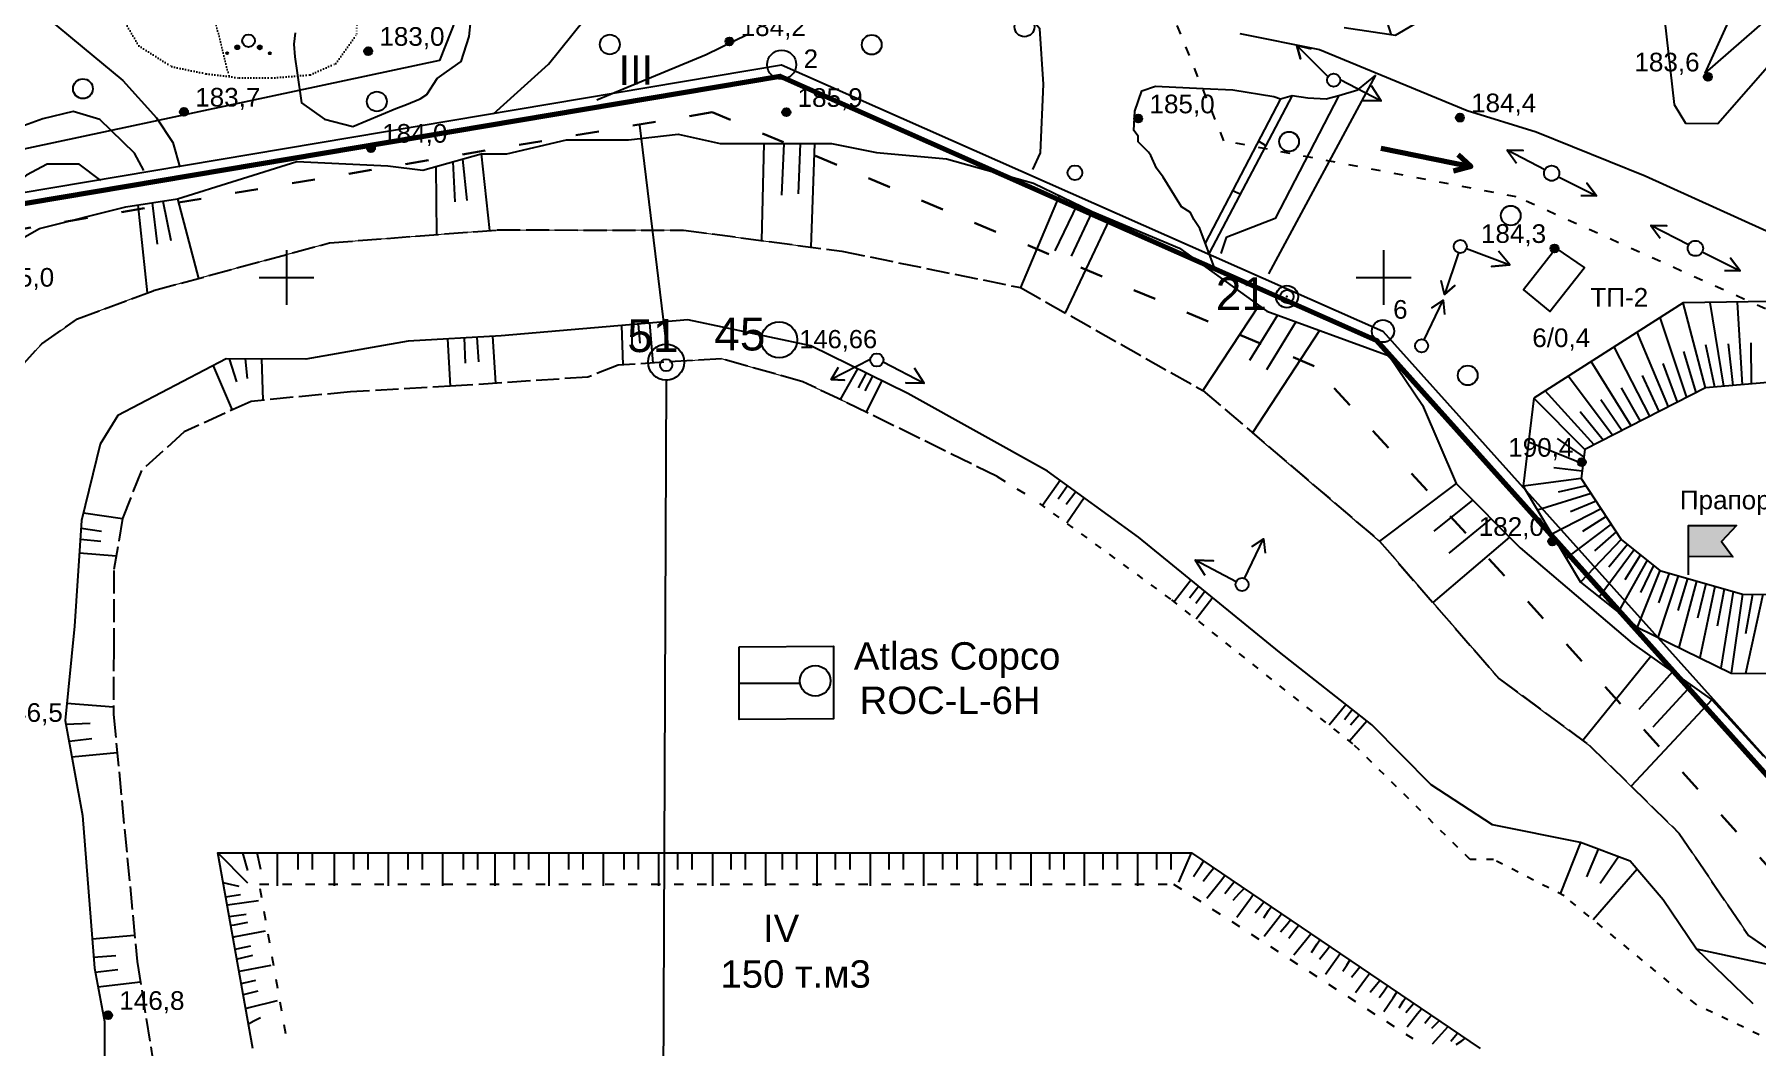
# Model space of a CAD drawing. Header units: millimetres. Extents: x 6243 to 9314, y 4730 to 7085.
# Drawn here: x 6954 to 7268, y 6059.7 to 6244.3 of the extents above; entities that cross this region are included whole.
import ezdxf

# ---------------------------------------------------------------- set-up
doc = ezdxf.new("R2010")
doc.units = ezdxf.units.MM
doc.header["$LTSCALE"] = 0.7
for name, pattern in [('ACAD_ISO02W100', [15, 12, -3]), ('ACAD_ISO03W100', [30, 12, -18]), ('ACAD_ISO07W100', [3, 0, -3])]:
    doc.linetypes.add(name, pattern=pattern)
for name, color, linetype in [('відм', 14, 'Continuous'), ('горизонталі', 22, 'Continuous'), ('горный отвод', 7, 'Continuous'), ('дерево', 7, 'Continuous'), ('кущ', 7, 'Continuous'), ('Откос', 7, 'Continuous'), ('свердловини', 7, 'Continuous'), ('чорн', 255, 'Continuous')]:
    doc.layers.add(name, color=color, linetype=linetype)
doc.styles.get("Standard").update_dxf_attribs({"font": 'arial.ttf'})

# ---------------------------------------------------------------- blocks, each defined once
blk = doc.blocks.new('2')
at = {"layer": 'чорн', "color": 7, "ltscale": 0.2, "transparency": 33554687}
for points in [[(5384.23, 2474.06), (5382.07, 2477.27), (5383.33, 2476.55), (5382.07, 2477.27), (5382.25, 2475.85)], [(5385.02, 2472.91), (5387.23, 2469.73), (5387.02, 2471.17), (5387.23, 2469.73), (5385.97, 2470.41)]]:
    blk.add_lwpolyline(points, dxfattribs=at)
blk.add_circle((5384.63, 2473.49), 0.697, dxfattribs=at)

msp = doc.modelspace()

# ---------------------------------------------------------------- hatches: boundary and pattern name
at = {"layer": 'відм', "ltscale": 0.2}
h = msp.add_hatch(color=32, dxfattribs=at)
h.dxf.hatch_style = 1
h.paths.add_polyline_path([(7015.61, 6241.27, 1), (7014.15, 6241.27, 1)])
h = msp.add_hatch(color=32, dxfattribs=at)
h.dxf.hatch_style = 1
h.paths.add_polyline_path([(7081.47, 6243.05, 1), (7080.01, 6243.05, 1)])
h = msp.add_hatch(color=32, dxfattribs=at)
h.dxf.hatch_style = 1
h.paths.add_polyline_path([(7259.85, 6236.59, 1), (7258.38, 6236.59, 1)])
h = msp.add_hatch(color=32, dxfattribs=at)
h.dxf.hatch_style = 1
h.paths.add_polyline_path([(6982.04, 6230.19, 1), (6980.57, 6230.19, 1)])
h = msp.add_hatch(color=32, dxfattribs=at)
h.dxf.hatch_style = 1
h.paths.add_polyline_path([(7091.84, 6230.13, 1), (7090.38, 6230.13, 1)])
h = msp.add_hatch(color=32, dxfattribs=at)
h.dxf.hatch_style = 1
h.paths.add_polyline_path([(7156, 6228.97, 1), (7154.53, 6228.97, 1)])
h = msp.add_hatch(color=32, dxfattribs=at)
h.dxf.hatch_style = 1
h.paths.add_polyline_path([(7214.62, 6229.15, 1), (7213.16, 6229.15, 1)])
h = msp.add_hatch(color=32, dxfattribs=at)
h.dxf.hatch_style = 1
h.paths.add_polyline_path([(7016.12, 6223.6, 1), (7014.66, 6223.6, 1)])
h = msp.add_hatch(color=256, dxfattribs=at)
h.dxf.hatch_style = 1
h.paths.add_polyline_path([(7231.87, 6205.3, 1), (7230.41, 6205.3, 1)])
h = msp.add_hatch(color=256, dxfattribs=at)
h.dxf.hatch_style = 1
h.paths.add_polyline_path([(7236.84, 6166.31, 1), (7235.37, 6166.31, 1)])
h = msp.add_hatch(color=256, dxfattribs=at)
h.dxf.hatch_style = 1
h.paths.add_polyline_path([(7231.47, 6151.87, 1), (7230, 6151.88, 1)])
h = msp.add_hatch(color=0, dxfattribs=at)
h.dxf.hatch_style = 1
h.paths.add_polyline_path([(6968.2, 6065.45, 1), (6966.74, 6065.45, 1)])
at = {"layer": 'кущ', "ltscale": 0.2}
h = msp.add_hatch(color=256, dxfattribs=at)
h.dxf.hatch_style = 1
h.paths.add_polyline_path([(6991.33, 6242.15), (6990.7, 6241.79, -0.133506), (6990.65, 6241.97, -0.764437)])
h.paths.add_polyline_path([(6991.33, 6242.15, -0.133506), (6991.38, 6241.97, -0.764437), (6990.7, 6241.79)])
h.paths.add_polyline_path([(6989.01, 6240.8, -0.133506), (6988.99, 6240.89, -0.764437), (6989.33, 6240.98)])
h.paths.add_polyline_path([(6989.01, 6240.8), (6989.33, 6240.98, -0.133506), (6989.35, 6240.89, -0.764437)])
h = msp.add_hatch(color=256, dxfattribs=at)
h.dxf.hatch_style = 1
h.paths.add_polyline_path([(6994.81, 6242.15), (6995.43, 6241.78, 0.133506), (6995.48, 6241.96, 0.764437)])
h.paths.add_polyline_path([(6994.81, 6242.15, 0.133506), (6994.76, 6241.96, 0.764437), (6995.43, 6241.78)])
h.paths.add_polyline_path([(6997.12, 6240.79, 0.133506), (6997.14, 6240.88, 0.764437), (6996.81, 6240.97)])
h.paths.add_polyline_path([(6997.12, 6240.79), (6996.81, 6240.97, 0.133506), (6996.78, 6240.88, 0.764437)])
at = {"layer": 'чорн', "ltscale": 0.2}
h = msp.add_hatch(color=1, dxfattribs=at)
h.dxf.hatch_style = 1
h.paths.add_polyline_path([(7255.58, 6149.14), (7263.66, 6149.08), (7261.57, 6151.86), (7264.31, 6154.74), (7255.58, 6154.76)])
h.paths.add_polyline_path([(7309.27, 6137.49, 1), (7303.7, 6137.49, 1)])

# ---------------------------------------------------------------- linework, layer by layer
at = {"layer": 'відм', "color": 32, "ltscale": 0.2}
for centre in [(7014.88, 6241.27), (7080.74, 6243.05), (7259.11, 6236.59), (6981.3, 6230.19), (7091.11, 6230.13), (7155.26, 6228.97), (7213.89, 6229.15), (7015.39, 6223.6)]:
    msp.add_circle(centre, 0.733, dxfattribs=at)
at = {"layer": 'відм', "color": 7, "ltscale": 0.2}
for centre in [(7231.14, 6205.3), (7236.1, 6166.31), (7230.73, 6151.87)]:
    msp.add_circle(centre, 0.733, dxfattribs=at)
at = {"layer": 'відм', "color": 0, "ltscale": 0.2}
msp.add_circle((6967.47, 6065.45), 0.733, dxfattribs=at)
at = {"layer": 'горизонталі', "color": 32}
for points in [[(7136.04, 6219.69), (7137.46, 6222.75), (7137.98, 6235.27), (7137.29, 6245.33), (7130.25, 6253.4), (7125.18, 6256.59), (7120.39, 6257.48), (7114.47, 6259.66), (7110.52, 6260.43), (7102.37, 6265.82), (7100.47, 6270.57)], [(7135.14, 6270.49), (7141.42, 6270.18), (7143.71, 6270.18), (7145.16, 6269.76), (7151.8, 6268.92), (7154.08, 6268.92), (7154.7, 6268.09), (7157.81, 6268.29), (7160.51, 6267.46), (7165.49, 6267.25), (7176.9, 6264.33), (7183.95, 6260.58), (7187.68, 6259.75), (7191.2, 6257.46), (7195.35, 6255.59), (7199.21, 6251.01), (7201.35, 6244.22)], [(6951.19, 6249.45), (6956.02, 6247.67), (6962.76, 6242.07), (6970.16, 6235.93), (6976.3, 6229.13), (6979.26, 6224.59), (6980.55, 6220.14)], [(7001.55, 6244.62), (7001.34, 6242.54), (7001.54, 6240.26), (7001.96, 6237.35), (7002.73, 6231.85), (7006.91, 6228.89), (7012.1, 6227.56), (7019.93, 6230.84), (7021.87, 6231.52), (7024.36, 6232.55), (7025.6, 6233.38), (7027.47, 6236.29), (7029.14, 6237.53), (7031.84, 6239.39), (7033.29, 6243.96), (7033.92, 6249.76)], [(7037.75, 6229.85), (7047.74, 6238.88), (7054.28, 6247.01)], [(7084.11, 6244.33), (7076.48, 6240.59), (7056.59, 6232.36)], [(7169.35, 6201.26), (7166.46, 6208.94), (7165.42, 6210.6), (7164.8, 6211.85), (7163.14, 6212.89), (7159.83, 6218.29), (7158.59, 6219.95), (7157.55, 6222.23), (7157.14, 6222.85), (7155.27, 6224.72), (7155.27, 6225.76), (7154.44, 6226.8), (7154.66, 6230.33), (7155.9, 6234.06), (7158.4, 6234.89), (7167.11, 6234.46), (7172.5, 6234.25), (7179.97, 6232.99), (7181.22, 6232.58), (7183.29, 6233.2), (7186.2, 6232.78), (7189.52, 6232.57), (7191.8, 6233.19), (7195.29, 6234.22), (7198.54, 6236.89)], [(6974, 6219.53), (6972.31, 6222.65), (6965.97, 6228.8), (6961.08, 6230.26), (6955.56, 6228.91), (6946.16, 6225.53)]]:
    msp.add_lwpolyline(points, dxfattribs=at)
at = {"layer": 'горизонталі', "color": 22}
msp.add_lwpolyline([(6966.16, 6217.7), (6962.19, 6220.66), (6956.34, 6220.67), (6952.59, 6218.64), (6950.65, 6217.22), (6949.3, 6215.18), (6942.96, 6209.53), (6938.22, 6207.41), (6931.93, 6201.94), (6926.65, 6197.33), (6922.77, 6193.63), (6915.37, 6186.62), (6912.67, 6183.72), (6911.43, 6182.68), (6909.56, 6181.23), (6908.73, 6179.99), (6907.27, 6178.12), (6905.61, 6176.05)], dxfattribs=at)
at = {"layer": 'горизонталі', "color": 7, "ltscale": 0.2}
msp.add_circle((6962.89, 6234.42), 1.8, dxfattribs=at)
at = {"layer": 'горный отвод', "color": 7, "ltscale": 0.2}
msp.add_lwpolyline([(7101.75, 5118.13), (6763.7, 5216.95), (6669.54, 5363.81), (6703.57, 5437.88), (6904.12, 5595.57), (6921.23, 6210.33), (7090.25, 6238.81), (7199.86, 6190.22), (7293.11, 6086.23), (7361.1, 6123.46), (7378.12, 6087.96), (7340.09, 6060.82), (7338.46, 5566.72), (7475, 5378.32), (7101.75, 5118.13)], dxfattribs=at)
at = {"layer": 'горный отвод', "color": 1, "lineweight": 200, "ltscale": 0.2}
msp.add_lwpolyline([(7101.39, 5120.34), (6764.99, 5218.68), (6671.84, 5363.97), (6705.21, 5436.59), (6906.11, 5594.56), (6923.21, 6208.61), (7089.99, 6236.71), (7198.64, 6188.54), (7292.67, 6083.68), (7360.2, 6120.66), (7375.56, 6088.62), (7338.07, 6061.87), (7336.43, 5566.06), (7472.15, 5378.8)], close=True, dxfattribs=at)
at = {"layer": 'горный отвод', "color": 7, "ltscale": 0.2}
for centre, radius in [((7090.25, 6238.81), 2.65), ((7069.21, 6184), 1.11)]:
    msp.add_circle(centre, radius, dxfattribs=at)
at = {"layer": 'дерево', "color": 7, "ltscale": 0.2}
for centre, radius in [((7134.52, 6245.7), 1.8), ((7058.93, 6242.49), 1.8), ((7106.68, 6242.45), 1.8), ((7016.46, 6232.09), 1.8), ((7182.76, 6224.78), 1.8), ((7143.72, 6219.1), 1.34), ((7223.17, 6211.28), 1.8), ((7215.32, 6182.15), 1.8)]:
    msp.add_circle(centre, radius, dxfattribs=at)
at = {"layer": 'кущ', "color": 7, "ltscale": 0.2}
for centre, radius in [((6993.07, 6243.17), 1.15), ((6989.17, 6240.89), 0.181), ((6991.02, 6241.97), 0.362), ((6995.12, 6241.96), 0.362), ((6996.96, 6240.88), 0.181)]:
    msp.add_circle(centre, radius, dxfattribs=at)
at = {"layer": 'Откос', "color": 7, "ltscale": 0.5}
for p, q in [((7258.66, 6179.87), (7254.62, 6195.35)), ((7258.66, 6179.87), (7254.62, 6195.35)), ((7262.03, 6180.16), (7259.54, 6195.43)), ((7265.4, 6180.45), (7264.47, 6195.51)), ((7255.27, 6178.14), (7250.42, 6192.68)), ((7251.89, 6176.41), (7246.23, 6190)), ((7260.34, 6180.02), (7258.71, 6187.7)), ((7263.71, 6180.31), (7262.86, 6187.89)), ((7267.08, 6180.59), (7267.01, 6188.08)), ((7245.12, 6172.95), (7237.85, 6184.65)), ((7248.5, 6174.68), (7242.04, 6187.33)), ((7256.97, 6179.01), (7254.74, 6186.51)), ((7241.73, 6171.22), (7233.65, 6181.98)), ((7250.2, 6175.55), (7247.17, 6182.1)), ((7253.58, 6177.28), (7250.95, 6184.31)), ((7238.35, 6169.49), (7229.46, 6179.3)), ((7246.81, 6173.81), (7243.38, 6179.9)), ((7236.66, 6168.62), (7227.36, 6177.96)), ((7240.04, 6170.35), (7235.8, 6175.5)), ((7243.43, 6172.08), (7239.59, 6177.7)), ((7236.66, 6168.62), (7232.01, 6173.29)), ((7236.33, 6165.99), (7226.39, 6169.95)), ((7236.49, 6167.3), (7231.69, 6170.63)), ((7236.01, 6163.36), (7225.41, 6161.94)), ((7236.01, 6163.36), (7225.41, 6161.94)), ((7236.17, 6164.67), (7231.04, 6165.31)), ((7237.83, 6160.58), (7228.02, 6157.56)), ((7236.92, 6161.97), (7231.82, 6160.86)), ((7239.65, 6157.8), (7230.63, 6153.18)), ((7238.74, 6159.19), (7234.03, 6157.28)), ((7240.56, 6156.41), (7236.25, 6153.7)), ((7241.47, 6155.02), (7233.24, 6148.81)), ((7242.38, 6153.63), (7238.46, 6150.13)), ((7243.29, 6152.24), (7235.85, 6144.43)), ((7243.29, 6152.24), (7235.85, 6144.43)), ((7245.65, 6150.34), (7239.3, 6141.7)), ((7244.47, 6151.29), (7241.02, 6147.18)), ((7248.01, 6148.44), (7242.75, 6138.98)), ((7246.83, 6149.39), (7243.93, 6144.87)), ((7249.19, 6147.49), (7246.83, 6142.55)), ((7250.37, 6146.54), (7246.2, 6136.25)), ((7250.37, 6146.54), (7246.2, 6136.25)), ((7253.7, 6145.58), (7250, 6134.37)), ((7252.04, 6146.06), (7250.07, 6140.69)), ((7255.37, 6145.1), (7253.64, 6139.27)), ((7257.04, 6144.62), (7253.81, 6132.5)), ((7258.71, 6144.14), (7257.21, 6137.85)), ((7260.38, 6143.66), (7257.62, 6130.62)), ((7262.04, 6143.18), (7260.79, 6136.43)), ((7263.71, 6142.7), (7261.43, 6128.75)), ((7265.38, 6142.22), (7263.34, 6127.81)), ((7265.38, 6142.22), (7264.36, 6135.01)), ((7267.25, 6142.21), (7265.96, 6135.01)), ((7269.13, 6142.21), (7265.98, 6127.8))]:
    msp.add_line(p, q, dxfattribs=at)
at = {"layer": 'свердловини', "color": 5, "linetype": 'ACAD_ISO03W100', "lineweight": 30, "ltscale": 0.5}
for p, q in [((7077.61, 6230.14), (6922.38, 6203.86)), ((7187.35, 6183.83), (7077.61, 6230.14))]:
    msp.add_line(p, q, dxfattribs=at)
at = {"layer": 'свердловини', "color": 7, "ltscale": 0.5}
for p, q in [((7064.36, 6227.79), (7069.2, 6187.85)), ((7069.19, 6181.27), (7067.7, 5814.36))]:
    msp.add_line(p, q, dxfattribs=at)
at = {"layer": 'свердловини', "color": 5, "linetype": 'ACAD_ISO03W100', "lineweight": 30, "ltscale": 0.5}
msp.add_lwpolyline([(7327.8, 6028.9), (7187.35, 6183.83)], dxfattribs=at)
at = {"layer": 'свердловини', "color": 7}
for centre, radius in [((7182.37, 6196.51), 2.02), ((7089.79, 6188.63), 3.29), ((7069.19, 6184.56), 3.29)]:
    msp.add_circle(centre, radius, dxfattribs=at)
at = {"layer": 'чорн', "color": 7, "ltscale": 0.5}
for p, q in [((7258.6, 6237.23), (7266.22, 6254.04)), ((7258.6, 6237.23), (7275.39, 6251.94)), ((7254.62, 6195.35), (7227.36, 6177.96)), ((7274.32, 6195.68), (7254.62, 6195.35)), ((7258.66, 6179.87), (7236.66, 6168.62)), ((7272.13, 6181.03), (7258.66, 6179.87)), ((7227.36, 6177.96), (7225.41, 6161.94)), ((7236.66, 6168.62), (7236.01, 6163.36)), ((7236.01, 6163.36), (7243.29, 6152.24)), ((7225.41, 6161.94), (7235.85, 6144.43)), ((7243.29, 6152.24), (7250.37, 6146.54)), ((7235.85, 6144.43), (7246.2, 6136.25)), ((7250.37, 6146.54), (7265.38, 6142.22)), ((7265.38, 6142.22), (7284.12, 6142.19)), ((7246.2, 6136.25), (7263.34, 6127.81)), ((7263.34, 6127.81), (7276.53, 6127.79))]:
    msp.add_line(p, q, dxfattribs=at)
at = {"layer": 'чорн', "color": 1, "lineweight": 0, "ltscale": 0.2}
for p, q in [((7089.99, 6236.71), (6923.21, 6208.61)), ((7198.64, 6188.54), (7089.99, 6236.71)), ((7292.67, 6083.68), (7198.64, 6188.54)), ((7082.48, 6132.64), (7099.69, 6132.75)), ((7082.48, 6119.38), (7082.48, 6132.64)), ((7099.69, 6132.75), (7099.69, 6119.49)), ((7099.69, 6119.49), (7082.48, 6119.38))]:
    msp.add_line(p, q, dxfattribs=at)
at = {"layer": 'чорн', "color": 7, "lineweight": 0, "ltscale": 0.2}
for p, q in [((7095.59, 6205.55), (7096.2, 6222.3)), ((7007.83, 6206.32), (7038.41, 6208.67)), ((7038.41, 6208.67), (7072.39, 6208.63)), ((7072.39, 6208.63), (7095.59, 6205.55)), ((6975.73, 6197.6), (7007.83, 6206.32)), ((6961.9, 6192.46), (6975.73, 6197.6)), ((6955.39, 6187.92), (6961.9, 6192.46)), ((6951.48, 6183.62), (6955.39, 6187.92)), ((7079.27, 6185.16), (7072.48, 6184.75)), ((7094.13, 6180.99), (7079.27, 6185.16)), ((7184.74, 6184.93), (7176.09, 6171.66)), ((7069.19, 6181.27), (7068.13, 5921.73)), ((7105.63, 6175.47), (7094.13, 6180.99)), ((7108.52, 6181.17), (7105.63, 6175.47)), ((7113.23, 6178.85), (7108.52, 6181.17)), ((7138.69, 6164.65), (7113.23, 6178.85)), ((7176.09, 6171.66), (7199.26, 6151.89)), ((7155.29, 6152.65), (7138.69, 6164.65)), ((7181, 6131.69), (7155.29, 6152.65)), ((7199.26, 6151.89), (7221, 6126.86)), ((7197.83, 6118.4), (7181, 6131.69)), ((7221, 6126.86), (7237.51, 6114.67)), ((7208.66, 6107.49), (7197.83, 6118.4)), ((7237.51, 6114.67), (7253.89, 6098.62)), ((7219.81, 6100.2), (7208.66, 6107.49)), ((7235.88, 6096.97), (7219.81, 6100.2)), ((7244.92, 6093.53), (7235.88, 6096.97)), ((7253.89, 6098.62), (7266.51, 6080)), ((7250.97, 6086.5), (7244.92, 6093.53)), ((7257.03, 6077.5), (7250.97, 6086.5)), ((7266.51, 6080), (7277.66, 6072.25)), ((7275.96, 6073.43), (7257.03, 6077.5))]:
    msp.add_line(p, q, dxfattribs=at)
at = {"layer": 'чорн', "color": 7, "ltscale": 0.2, "transparency": 33554687}
for p, q in [((6999.99, 6204.99), (6999.99, 6194.99)), ((7199.99, 6204.99), (7199.99, 6194.99)), ((6994.99, 6199.99), (7004.99, 6199.99)), ((7194.99, 6199.99), (7204.99, 6199.99))]:
    msp.add_line(p, q, dxfattribs=at)
at = {"layer": 'чорн', "ltscale": 0.2, "transparency": 33554687}
for p, q in [((6994.99, 6199.99), (6994.99, 6199.99)), ((6994.99, 6199.99), (6999.99, 6199.99)), ((7194.99, 6199.99), (7194.99, 6199.99)), ((7194.99, 6199.99), (7199.99, 6199.99))]:
    msp.add_line(p, q, dxfattribs=at)
at = {"layer": 'чорн', "color": 1, "ltscale": 0.2, "transparency": 33554687}
for p, q in [((6992.93, 6089.53), (6987.48, 6095.08)), ((6992.95, 6091.82), (6992.01, 6095.08)), ((6995.32, 6092.04), (6994.64, 6095.08)), ((6998.36, 6089.08), (6998.36, 6095.08)), ((7002.12, 6092.04), (7002.12, 6095.08)), ((7004.75, 6092.04), (7004.75, 6095.08)), ((7008.76, 6089.08), (7008.76, 6095.08)), ((7012.25, 6092.04), (7012.25, 6095.08)), ((7014.88, 6092.04), (7014.88, 6095.08)), ((7018.6, 6089.08), (7018.6, 6095.08)), ((7022.14, 6092.04), (7022.14, 6095.08)), ((7024.77, 6092.04), (7024.77, 6095.08)), ((7028.49, 6089.08), (7028.49, 6095.08)), ((7032.25, 6092.04), (7032.25, 6095.08)), ((7034.87, 6092.04), (7034.87, 6095.08)), ((7038.05, 6089.08), (7038.05, 6095.08)), ((7041.55, 6092.04), (7041.55, 6095.08)), ((7044.17, 6092.04), (7044.17, 6095.08)), ((7047.89, 6089.08), (7047.89, 6095.08)), ((7051.44, 6092.04), (7051.44, 6095.08)), ((7054.06, 6092.04), (7054.06, 6095.08)), ((7057.78, 6089.08), (7057.78, 6095.08)), ((7061.54, 6092.04), (7061.54, 6095.08)), ((7064.17, 6092.04), (7064.17, 6095.08)), ((7067.89, 6089.08), (7067.89, 6095.08)), ((7071.33, 6092.04), (7071.33, 6095.08)), ((7073.95, 6092.04), (7073.95, 6095.08)), ((7077.68, 6089.08), (7077.68, 6095.08)), ((7081.04, 6092.04), (7081.04, 6095.08)), ((7083.66, 6092.04), (7083.66, 6095.08)), ((7087.38, 6089.08), (7087.38, 6095.08)), ((7090.39, 6092.04), (7090.39, 6095.08)), ((7093.02, 6092.04), (7093.02, 6095.08)), ((7096.74, 6089.08), (7096.74, 6095.08)), ((7100.1, 6092.04), (7100.1, 6095.08)), ((7102.72, 6092.04), (7102.72, 6095.08)), ((7106.45, 6089.08), (7106.45, 6095.08)), ((7109.85, 6092.04), (7109.85, 6095.08)), ((7112.48, 6092.04), (7112.48, 6095.08)), ((7116.2, 6089.08), (7116.2, 6095.08)), ((7119.63, 6092.04), (7119.63, 6095.08)), ((7122.25, 6092.04), (7122.25, 6095.08)), ((7125.98, 6089.08), (7125.98, 6095.08)), ((7129.4, 6092.04), (7129.4, 6095.08)), ((7132.03, 6092.04), (7132.03, 6095.08)), ((7135.75, 6089.08), (7135.75, 6095.08)), ((7139.13, 6092.04), (7139.13, 6095.08)), ((7141.75, 6092.04), (7141.75, 6095.08)), ((7145.48, 6089.08), (7145.48, 6095.08)), ((7148.84, 6092.04), (7148.84, 6095.08)), ((7151.46, 6092.04), (7151.46, 6095.08)), ((7155.18, 6089.08), (7155.18, 6095.08)), ((7158.64, 6092.04), (7158.64, 6095.08)), ((7161.27, 6092.04), (7161.27, 6095.08)), ((7162.67, 6089.71), (7164.99, 6095.08)), ((7166.66, 6092.77), (7167.19, 6093.59)), ((7165.35, 6090.78), (7166.66, 6092.77)), ((7167.1, 6089.88), (7168.37, 6091.53)), ((7168.37, 6091.53), (7169.01, 6092.35)), ((7170.23, 6089.91), (7171.07, 6090.95)), ((6989.21, 6089.4), (6988.47, 6089.57)), ((6989.68, 6087.12), (6988.93, 6087.01)), ((6991.37, 6088.9), (6989.21, 6089.4)), ((6991.6, 6087.4), (6989.68, 6087.12)), ((7167.76, 6086.82), (7170.23, 6089.91)), ((7171.02, 6087.65), (7172.43, 6089.4)), ((7172.43, 6089.4), (7172.76, 6089.8)), ((7172.57, 6086.45), (7173.74, 6087.72)), ((7173.74, 6087.72), (7174.54, 6088.59)), ((7175.7, 6086.76), (7176.2, 6087.47)), ((6989.68, 6085.57), (6989.2, 6085.5)), ((6994.91, 6086.34), (6989.68, 6085.57)), ((7173.26, 6083.32), (7175.7, 6086.76)), ((7176.59, 6084.14), (7177.76, 6085.65)), ((7177.76, 6085.65), (7178.15, 6086.14)), ((7178.14, 6083.24), (7179.03, 6084.55)), ((7179.03, 6084.55), (7179.5, 6085.23)), ((6989.97, 6083.47), (6989.57, 6083.41)), ((6990.45, 6081.9), (6989.86, 6081.79)), ((6992.62, 6083.85), (6989.97, 6083.47)), ((6992.86, 6082.36), (6990.45, 6081.9)), ((7178.24, 6079.88), (7180.75, 6083.14)), ((7180.75, 6083.14), (7181.37, 6083.95)), ((7181.17, 6080.65), (7182.33, 6082.02)), ((7182.33, 6082.02), (7183.01, 6082.84)), ((7183.59, 6080.65), (7184.49, 6081.83)), ((6990.64, 6079.73), (6990.24, 6079.65)), ((6996.12, 6080.79), (6990.64, 6079.73)), ((6993.44, 6078.05), (6991.43, 6077.63)), ((7182.71, 6079.5), (7183.59, 6080.65)), ((7183.65, 6076.48), (7185.74, 6079.06)), ((7185.74, 6079.06), (7186.74, 6080.3)), ((7186.84, 6076.92), (7187.88, 6078.45)), ((7187.88, 6078.45), (7188.38, 6079.19)), ((7189.53, 6077.19), (7190.15, 6077.98)), ((6991.43, 6077.63), (6990.63, 6077.46)), ((6991.55, 6075.82), (6990.95, 6075.67)), ((6993.79, 6076.35), (6991.55, 6075.82)), ((7188.32, 6075.65), (7189.53, 6077.19)), ((7189.37, 6072.95), (7191.35, 6075.7)), ((7191.35, 6075.7), (7192.06, 6076.69)), ((7192.56, 6073.5), (7193.27, 6074.6)), ((7193.27, 6074.6), (7193.84, 6075.48)), ((6992.01, 6073.54), (6991.36, 6073.41)), ((6997.15, 6074.54), (6992.01, 6073.54)), ((6994.33, 6071.76), (6992.24, 6071.29)), ((7194.11, 6072.39), (7194.94, 6073.39)), ((7194.87, 6069.6), (7196.67, 6072.08)), ((7194.94, 6073.39), (7195.65, 6074.25)), ((7196.67, 6072.08), (7197.39, 6073.07)), ((7198.7, 6071.04), (7199.29, 6071.78)), ((6992.24, 6071.29), (6991.76, 6071.19)), ((6992.82, 6069.36), (6992.11, 6069.19)), ((6994.75, 6069.83), (6992.82, 6069.36)), ((7197.56, 6069.63), (7198.7, 6071.04)), ((7199.19, 6068.66), (7199.94, 6069.73)), ((7199.94, 6069.73), (7200.71, 6070.81)), ((7200.05, 6066.11), (7201.7, 6068.6)), ((7201.7, 6068.6), (7202.41, 6069.66)), ((7203.57, 6068), (7203.96, 6068.6)), ((6993.13, 6066.78), (6992.57, 6066.64)), ((6998.31, 6068.09), (6993.13, 6066.78)), ((7202.81, 6066.83), (7203.57, 6068)), ((7204.02, 6065.97), (7204.71, 6066.76)), ((7204.29, 6063.35), (7206.19, 6065.76)), ((7204.71, 6066.76), (7205.44, 6067.6)), ((7206.19, 6065.76), (7206.87, 6066.63)), ((7208.26, 6064.94), (7208.65, 6065.41)), ((6994.06, 6064.35), (6993.07, 6063.84)), ((6995.26, 6064.97), (6994.06, 6064.35)), ((7207.5, 6064.01), (7208.26, 6064.94)), ((7208.78, 6063.07), (7209.5, 6063.8)), ((7208.92, 6060.25), (7210.61, 6062.11)), ((7209.5, 6063.8), (7210.12, 6064.42)), ((7210.61, 6062.11), (7211.72, 6063.33)), ((7213.09, 6061.77), (7213.43, 6062.17)), ((7212.23, 6060.73), (7213.09, 6061.77)), ((7213.23, 6060.11), (7214.23, 6060.8)), ((7214.23, 6060.8), (7214.71, 6061.15))]:
    msp.add_line(p, q, dxfattribs=at)
at = {"layer": 'чорн', "color": 7}
for points in [[(7296.62, 6321.9), (7281.23, 6304.03), (7266.81, 6284.68), (7259.31, 6272.6), (7253.76, 6260.43), (7250.84, 6250.34), (7252.93, 6231.56), (7255, 6228.12), (7260.89, 6228.11), (7277.67, 6247.23), (7318.05, 6295.06), (7329.13, 6305.84), (7339.48, 6317.97), (7347.03, 6320.45), (7363.54, 6321.22)], [(7192.81, 6245.61), (7202.17, 6244.21), (7211.84, 6249.83)], [(7173.76, 6244.52), (7188.29, 6241.6), (7215.2, 6230.43), (7227.81, 6226.59), (7247.67, 6218.51), (7273.69, 6206.74)]]:
    msp.add_lwpolyline(points, dxfattribs=at)
at = {"layer": 'чорн', "color": 7, "ltscale": 0.2}
for points in [[(7050.93, 6297.9), (7027.87, 6239.55), (6918.97, 6216.32), (6910.66, 6204.42), (6911.6, 5663.07), (7005.23, 5664.36)], [(7189.86, 6236.6), (7184.19, 6242.3), (7184.83, 6239.9), (7184.19, 6242.3), (7186.77, 6241.67)], [(7192.06, 6236.12), (7199.53, 6232.2), (7196.22, 6232.3), (7199.53, 6232.2), (7197.77, 6234.95)], [(7213.64, 6204.5), (7211.08, 6196.89), (7212.94, 6198.54), (7211.08, 6196.89), (7210.49, 6199.47)], [(7215.11, 6205.3), (7222.98, 6202.29), (7219.68, 6202), (7222.98, 6202.29), (7220.91, 6204.82)], [(7207.38, 6188.64), (7210.84, 6195.89), (7208.79, 6194.47), (7210.84, 6195.89), (7211.11, 6193.25)], [(7106.41, 6185.06), (7099.26, 6181.41), (7101.74, 6181.29), (7099.26, 6181.41), (7100.64, 6183.67)], [(7108.74, 6184.6), (7116.23, 6180.72), (7112.92, 6180.8), (7116.23, 6180.72), (7114.46, 6183.47)], [(7174.64, 6145.11), (7178.1, 6152.36), (7176.05, 6150.95), (7178.1, 6152.36), (7178.37, 6149.73)], [(7173.09, 6144.5), (7165.63, 6148.44), (7168.95, 6148.33), (7165.63, 6148.44), (7167.39, 6145.68)]]:
    msp.add_lwpolyline(points, dxfattribs=at)
at = {"layer": 'чорн', "color": 7, "linetype": 'ACAD_ISO03W100', "ltscale": 0.2}
msp.add_lwpolyline([(7373.05, 6147.77), (7224.18, 6214.71), (7170.85, 6224.92), (7146.99, 6284.2)], dxfattribs=at)
at = {"layer": 'чорн', "color": 7, "linetype": 'ACAD_ISO07W100', "ltscale": 0.2}
msp.add_lwpolyline([(6986.84, 6259.1), (6978.45, 6260.19), (6973.01, 6256.81), (6970.25, 6252.21), (6970.67, 6246.31), (6973.07, 6242.25), (6979.06, 6238.45), (6985.4, 6237.14), (6991.43, 6236.39), (6997.33, 6236.38), (7004.35, 6236.96), (7009, 6239.04), (7012.84, 6244.38), (7012.86, 6255.36), (7011.15, 6265.99), (7004.56, 6274.12), (6997.38, 6275.91), (6991.08, 6270.84), (6987.07, 6262.72), (6986.17, 6259.19), (6987.06, 6246.5), (6989.53, 6236.62)], dxfattribs=at)
at = {"layer": 'чорн', "color": 7, "ltscale": 0.5}
for points in [[(7179.04, 6200.65), (7198.54, 6236.89)], [(7181.22, 6232.58), (7167.46, 6206.28)], [(7183.29, 6233.2), (7168.16, 6204.43)], [(7191.8, 6233.19), (7180.21, 6210.74), (7171.26, 6207.32), (7170.32, 6204.36)], [(6946.99, 6204.42), (6954.95, 6208.96), (6970.7, 6212.88), (6980.11, 6214.33), (7001.87, 6221.18), (7018.46, 6220.36), (7024.86, 6219.55), (7035.48, 6222.54), (7040.15, 6222.53), (7051.03, 6225.12), (7062.33, 6225.11), (7071.4, 6226.11), (7079.07, 6224.44), (7099.36, 6224.41), (7107.52, 6222.8), (7120.33, 6221.65), (7136.14, 6217.17), (7146.83, 6212.01), (7162.76, 6205.32), (7178.7, 6193.84), (7201.01, 6185.71), (7207.07, 6176.7), (7213.21, 6162.44), (7224.87, 6150.7), (7245.28, 6133.32), (7259.81, 6122.97), (7269.23, 6112.72)], [(7035.48, 6222.54), (7036.97, 6208.56)], [(7086.98, 6224.43), (7086.57, 6206.75)], [(7090.63, 6224.42), (7090.2, 6214.99)], [(7093.61, 6224.42), (7093.24, 6215.26)], [(7096.27, 6224.42), (7095.59, 6205.55)], [(7178.47, 6224.04), (7177.17, 6224.84)], [(7027.2, 6220.21), (7027.31, 6207.82)], [(7030.29, 6221.08), (7030.67, 6213.8)], [(7032.1, 6221.59), (7032.86, 6214.05)], [(6972.9, 6213.22), (6974.6, 6197.18)], [(6975.5, 6213.62), (6976.4, 6206.07)], [(6977.47, 6213.93), (6978.93, 6206.73)], [(6980.11, 6214.33), (6983.94, 6199.83)], [(7140.84, 6214.9), (7133.8, 6198.16)], [(7144.13, 6213.31), (7140.08, 6204.84)], [(7173.82, 6215.19), (7172.44, 6215.79)], [(7150.04, 6210.66), (7141.96, 6193.55)], [(7146.83, 6212.01), (7143.01, 6203.86)], [(7231.42, 6205.37), (7225.49, 6197.75), (7230.27, 6193.82), (7236.6, 6201.84), (7231.42, 6205.37)], [(7177.26, 6194.87), (7167.05, 6179.37)], [(7138.69, 6164.65), (7113.23, 6178.85), (7095.6, 6187.52), (7073.13, 6192.28), (7039.1, 6189.38), (7022.19, 6188.38), (7003.53, 6185.13), (6989, 6185.15), (6969.22, 6174.82), (6966.03, 6169.62), (6962.65, 6155.69), (6961.36, 6136.42), (6959.66, 6119.22), (6962.83, 6101.88), (6964.98, 6074.03), (6966.82, 6064.29), (6966.79, 6042.76), (6967.84, 6026.47), (6973.55, 5973.68), (6971.14, 5952.72), (6966.26, 5929.74), (6964.37, 5916.91), (6955.84, 5894.77), (6953.53, 5883.04)], [(7061.08, 6191.25), (7061.31, 6184.08)], [(7062.98, 6191.41), (7062.97, 6187.85)], [(7064.08, 6191.51), (7064.4, 6188)], [(7066.14, 6191.68), (7066.8, 6184.41)], [(7180.64, 6193.13), (7175.55, 6184.85)], [(7183.98, 6191.91), (7178.61, 6183.14)], [(7029.33, 6188.8), (7029.82, 6180.15)], [(7032.36, 6188.98), (7032.59, 6184.38)], [(7034.67, 6189.12), (7035, 6184.61)], [(7037.57, 6189.29), (7038.07, 6180.7)], [(7188.28, 6190.35), (7176.09, 6171.66)], [(6989.51, 6185.15), (6990.87, 6180.97)], [(6992.44, 6185.15), (6992.8, 6181.55)], [(6995.46, 6185.14), (6995.66, 6177.61)], [(6986.63, 6183.91), (6990.1, 6175.82)], [(7104.1, 6183.34), (7100.94, 6177.72)], [(7105.64, 6182.59), (7104.22, 6179.87)], [(7106.83, 6182), (7105.43, 6179.31)], [(7108.52, 6181.17), (7105.63, 6175.47)], [(7141.01, 6162.98), (7137.8, 6158.43)], [(7267.33, 6067.56), (7257.03, 6077.5), (7250.97, 6086.5), (7244.92, 6093.53), (7235.88, 6096.97), (7219.81, 6100.2), (7208.66, 6107.49), (7197.83, 6118.4), (7181, 6131.69), (7155.29, 6152.65), (7138.69, 6164.65)], [(7142.38, 6161.99), (7140.69, 6159.55)], [(7143.91, 6160.88), (7142.14, 6158.57)], [(7145.37, 6159.82), (7142.23, 6155.2)], [(7213.21, 6162.44), (7199.26, 6151.89)], [(7216.22, 6159.41), (7209.17, 6153.72)], [(6962.99, 6157.1), (6970.12, 6156.07)], [(6962.55, 6154.29), (6966.29, 6153.71)], [(7219.57, 6156.03), (7211.86, 6149.69)], [(7255.57, 6145.77), (7255.58, 6154.76), (7264.31, 6154.74), (7261.57, 6151.86), (7263.66, 6149.08), (7255.58, 6149.14)], [(6962.42, 6152.28), (6966.17, 6151.89)], [(7222.92, 6152.66), (7208.97, 6140.71)], [(6962.26, 6149.81), (6968.96, 6149.23)], [(7164.88, 6144.83), (7161.82, 6140.85)], [(7166.28, 6143.7), (7164.63, 6141.5)], [(7167.43, 6142.76), (7165.73, 6140.56)], [(7168.84, 6141.61), (7165.79, 6137.69)], [(7248.71, 6130.88), (7236.3, 6115.57)], [(7252.64, 6128.08), (7246.5, 6121.19)], [(7256.09, 6125.62), (7249.09, 6117.97)], [(6959.97, 6122.36), (6968.47, 6121.71)], [(7193.14, 6122.1), (7190.08, 6118.37)], [(7259.81, 6122.97), (7245.11, 6107.22)], [(6959.79, 6118.51), (6964.2, 6118.74)], [(7194.31, 6121.19), (7192.83, 6119.3)], [(7196.93, 6119.11), (7193.78, 6115.42)], [(7195.55, 6120.2), (7193.98, 6118.35)], [(6960.36, 6115.42), (6964.49, 6115.9)], [(6960.88, 6112.57), (6969.13, 6113.35)], [(7235.88, 6096.97), (7232.18, 6087.59)], [(7239.12, 6095.73), (7236.96, 6090.68)], [(7242.83, 6094.32), (7239.47, 6089.48)], [(7246.18, 6092.07), (7238.2, 6082.85)], [(6964.57, 6079.4), (6972.31, 6080.04)], [(6964.83, 6076.04), (6968.87, 6076.32)], [(7297.75, 6046.47), (7294.54, 6052.18), (7282.45, 6066.9), (7275.96, 6073.43), (7257.03, 6077.5)], [(6965.12, 6073.29), (6969.25, 6073.78)], [(6965.62, 6070.65), (6973.35, 6071.56)]]:
    msp.add_lwpolyline(points, dxfattribs=at)
at = {"layer": 'чорн', "color": 5, "lineweight": 100, "ltscale": 0.2, "transparency": 33554687}
for points in [[(7199.48, 6223.58), (7215.91, 6220.26), (7213.58, 6222.35)], [(7215.91, 6220.26), (7212.73, 6219.41)]]:
    msp.add_lwpolyline(points, dxfattribs=at)
at = {"layer": 'чорн', "color": 7, "linetype": 'ACAD_ISO02W100', "ltscale": 0.5}
for points in [[(6951.48, 6183.62), (6955.39, 6187.92), (6961.9, 6192.46), (6975.73, 6197.6), (7007.83, 6206.32), (7038.41, 6208.67), (7072.39, 6208.63), (7101.24, 6204.79), (7133.8, 6198.16), (7167.05, 6179.37), (7199.26, 6151.89), (7221, 6126.86), (7237.51, 6114.67), (7253.89, 6098.62), (7266.51, 6080), (7277.66, 6072.25), (7290.51, 6067.75), (7297.61, 6061.17), (7298.57, 6052.73), (7297.75, 6046.47)], [(7129.57, 6163.69), (7105.93, 6175.32), (7094.13, 6180.99), (7079.27, 6185.16), (7060.46, 6184.03), (7054.94, 6181.83), (7030.87, 6180.21), (7011.65, 6179.14), (6993.56, 6177.41), (6981.35, 6171.82), (6973.54, 6164.79), (6970.12, 6156.07), (6968.5, 6146.56), (6968.49, 6132.43), (6968.47, 6120.27), (6972.77, 6075.23), (6977.52, 6045.22), (6983.08, 6019.98), (6983.07, 6014.13), (6985.71, 5982.37), (6983.65, 5952.71), (6977.54, 5922.87), (6972, 5902.35)]]:
    msp.add_lwpolyline(points, dxfattribs=at)
at = {"layer": 'чорн', "linetype": 'ACAD_ISO03W100', "ltscale": 0.2}
msp.add_lwpolyline([(7129.57, 6163.69), (7136.37, 6159.48)], dxfattribs=at)
at = {"layer": 'чорн', "color": 7, "linetype": 'ACAD_ISO03W100', "ltscale": 0.15}
msp.add_lwpolyline([(7274.12, 6059.16), (7256.88, 6067.44), (7232.89, 6087.23), (7220.02, 6093.85), (7215.77, 6093.86), (7194.39, 6114.94), (7161.2, 6141.34), (7136.37, 6159.48)], dxfattribs=at)
at = {"layer": 'чорн', "color": 1, "ltscale": 0.2}
msp.add_lwpolyline([(7082.48, 6132.64), (7099.69, 6132.75), (7099.69, 6119.49), (7082.48, 6119.38)], close=True, dxfattribs=at)
msp.add_lwpolyline([(7082.48, 6126.01), (7093.62, 6126.01)], dxfattribs=at)
at = {"layer": 'чорн', "color": 1, "ltscale": 0.2, "transparency": 33554687}
msp.add_lwpolyline([(6993.87, 6059.36), (6987.48, 6095.08), (7164.99, 6095.08), (7217.56, 6059.36)], dxfattribs=at)
at = {"layer": 'чорн', "color": 1, "linetype": 'ACAD_ISO03W100', "ltscale": 0.2, "transparency": 33554687}
msp.add_lwpolyline([(6999.86, 6062.03), (6995.06, 6089.37), (7161.71, 6089.37), (7205.3, 6061.18)], dxfattribs=at)
at = {"layer": 'чорн', "color": 7, "ltscale": 0.2}
for centre, radius in [((7190.88, 6235.98), 1.19), ((7213.96, 6205.65), 1.19), ((7199.86, 6190.22), 2.03), ((7206.92, 6187.53), 1.19), ((7107.6, 6184.95), 1.19), ((7174.18, 6144.01), 1.19)]:
    msp.add_circle(centre, radius, dxfattribs=at)
at = {"layer": 'чорн', "color": 1, "ltscale": 0.2, "transparency": 33554687}
msp.add_circle((7182.38, 6196.52), 1.21, dxfattribs=at)
at = {"layer": 'чорн', "color": 1, "ltscale": 0.2}
msp.add_circle((7096.38, 6126.44), 2.8, dxfattribs=at)
at = {"layer": 'чорн', "color": 32, "lineweight": 0, "ltscale": 0.2}
for start, end in [(0, 180), (180, 0)]:
    msp.add_arc((7091.11, 6230.13), 0.733, start, end, dxfattribs=at)
at = {"layer": 'чорн', "color": 7, "lineweight": 0, "ltscale": 0.2}
for centre, radius, start, end in [((7089.79, 6188.63), 3.29, 0, 180), ((7089.79, 6188.63), 3.29, 180, 0), ((7069.21, 6184), 1.11, 0, 180), ((7069.19, 6184.56), 3.29, 269.9325, 0), ((7069.19, 6184.56), 3.29, 0, 3.4297), ((7107.6, 6184.95), 1.19, 0, 180), ((7107.6, 6184.95), 1.19, 180, 0), ((7069.21, 6184), 1.11, 180, 0), ((7174.18, 6144.01), 1.19, 0, 180), ((7174.18, 6144.01), 1.19, 180, 0)]:
    msp.add_arc(centre, radius, start, end, dxfattribs=at)
at = {"layer": 'чорн', "color": 1, "lineweight": 0, "ltscale": 0.2}
for start, end in [(0, 180), (180, 0)]:
    msp.add_arc((7096.38, 6126.44), 2.8, start, end, dxfattribs=at)
at = {"layer": 'чорн', "ltscale": 0.2}
msp.add_point((7182.37, 6196.51), dxfattribs=at)

# ---------------------------------------------------------------- block references
at = {"layer": 'чорн', "xscale": 2, "yscale": 2, "zscale": 2, "rotation": 28.58091810426381}
for p in [(140.31, -3277.16), (166.51, -3290.85)]:
    msp.add_blockref('2', p, dxfattribs=at)

# ---------------------------------------------------------------- texts
at = {"layer": 'свердловини', "ltscale": 0.5}
for s, height, p in [('III', 5.38, (7060.54, 6235.13)), ('21', 6, (7169.4, 6194.04)), ('51', 6, (7062.12, 6186.39)), ('45', 6, (7077.97, 6186.68)), ('146,66', 3.322, (7093.47, 6187.09))]:
    msp.add_text(s, height=height, rotation=0.0699, dxfattribs=at).set_placement(p)
at = {"layer": 'чорн', "color": 32, "ltscale": 0.2, "char_height": 3.4, "attachment_point": 1, "rotation": 359.9325}
for s, insert in [('184,2', (7082.78, 6247.44)), ('183,0', (7016.92, 6245.66)), ('183,6', (7245.71, 6240.99)), ('183,7', (6983.35, 6234.58)), ('185,9', (7093.15, 6234.52)), ('185,0', (7157.31, 6233.35)), ('184,4', (7215.93, 6233.54)), ('184,0', (7017.43, 6227.99))]:
    msp.add_mtext_dynamic_manual_height_columns(s, width=2.4374, gutter_width=12.5, heights=[0], dxfattribs=dict(at, insert=insert))
at = {"layer": 'чорн', "color": 7, "ltscale": 0.2, "char_height": 3.4, "attachment_point": 1, "rotation": 359.9325}
for s, insert in [('2', (7094.26, 6241.58)), ('184,3', (7217.73, 6209.71)), ('185,0', (6945.76, 6201.74)), ('ТП-2', (7237.68, 6198.09)), ('6', (7201.72, 6195.88)), ('6/0,4', (7227.09, 6190.71)), ('190,4', (7222.7, 6170.72)), ('Прапор-мачта', (7253.99, 6161.13)), ('182,0', (7217.33, 6156.28)), ('146,5', (6947.33, 6122.37)), ('146,8', (6969.51, 6069.84))]:
    msp.add_mtext_dynamic_manual_height_columns(s, width=2.4374, gutter_width=12.5, heights=[0], dxfattribs=dict(at, insert=insert))
at = {"layer": 'чорн', "color": 1, "ltscale": 0.2, "char_height": 5, "attachment_point": 1}
for s, width, insert in [('Atlas Copco', 60.925, (7103.41, 6133.48)), ('ROC-L-6H', 58.108, (7104.47, 6125.39))]:
    msp.add_mtext_dynamic_manual_height_columns(s, width=width, gutter_width=12.5, heights=[0], dxfattribs=dict(at, insert=insert))
at = {"layer": 'чорн', "color": 1, "ltscale": 0.2, "transparency": 33554687, "insert": (7079.1, 6083.81), "char_height": 5, "attachment_point": 1}
msp.add_mtext_dynamic_manual_height_columns('    IV\\P150 т.м3', width=28.676, gutter_width=12.5, heights=[0], dxfattribs=at)

doc.saveas('drawing.dxf')
